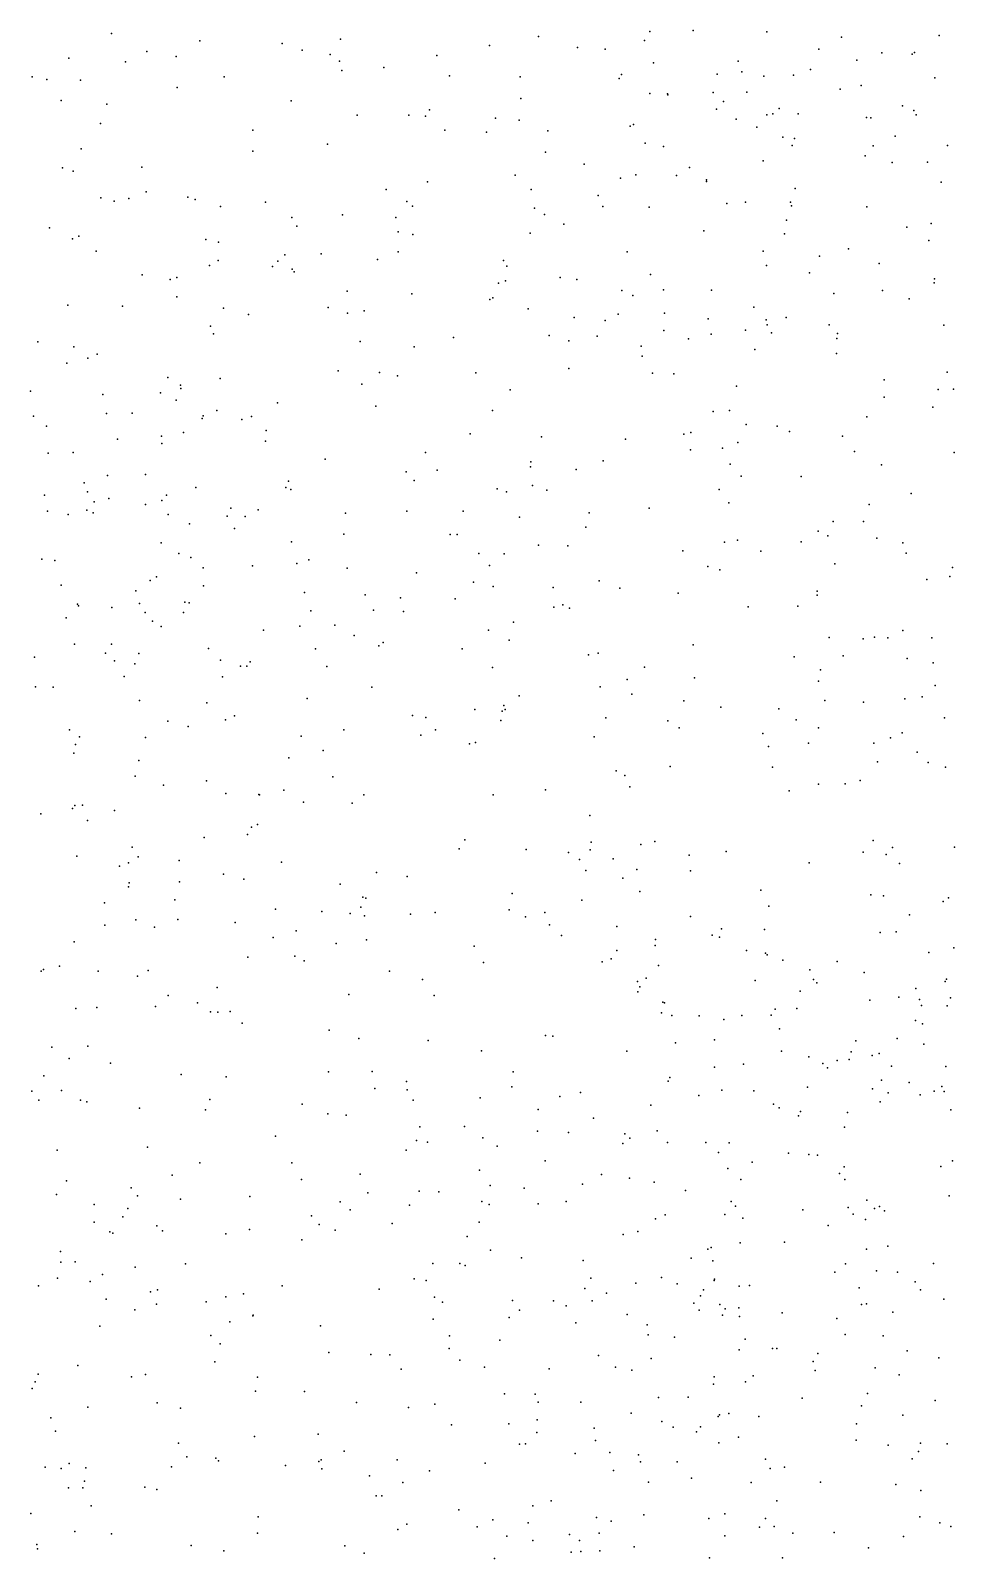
# Model space of a CAD drawing. Header units: metres. Extents: x -23.9 to 23.9, y -28.5 to 28.5.
# Drawn here: x -13.161 to -10.324, y -9.374 to -4.683 of the extents above; entities that cross this region are included whole.
import ezdxf

# ---------------------------------------------------------------- set-up
doc = ezdxf.new("R2010")
doc.units = ezdxf.units.M

msp = doc.modelspace()

# ---------------------------------------------------------------- linework, layer by layer
for p in [(-11.2594, -4.6861, 15.7032), (-11.1258, -4.6834, 0.2465), (-10.9004, -4.6878, 2.2019), (-12.912, -4.6929, -5.3773), (-12.6412, -4.7147, 16.4901), (-12.3883, -4.7235, -4.0608), (-12.2092, -4.7101, 7.7316), (-11.7518, -4.7294, 7.0273), (-11.6014, -4.7015, -3.574), (-11.4819, -4.735, -5.8571), (-11.2759, -4.7142, -11.5159), (-10.6712, -4.7039, -13.3187), (-10.3711, -4.6983, 9.1596), (-13.0433, -4.7682, -1.4835), (-12.8698, -4.7792, 2.0944), (-12.804, -4.7475, 7.0764), (-12.7141, -4.7634, -4.3802), (-12.3268, -4.7431, 13.4524), (-12.2405, -4.7565, -3.7227), (-12.2123, -4.7775, 6.5616), (-11.9129, -4.7595, 7.9731), (-11.3967, -4.7408, 7.1607), (-11.2476, -4.783, 6.5244), (-10.9878, -4.7769, -3.2955), (-10.7402, -4.7403, 7.6839), (-10.624, -4.7738, -3.308), (-10.5467, -4.7519, -3.8426), (-10.4537, -4.7559, 10.1651), (-10.4468, -4.751, 6.9461), (-13.1562, -4.8254, -1.1145), (-12.5665, -4.8255, 11.8012), (-12.2051, -4.8059, 11.6315), (-12.0765, -4.7964, 7.291), (-11.8741, -4.8228, 12.5435), (-11.658, -4.8257, 4.531), (-11.3532, -4.8302, 7.649), (-11.3467, -4.8179, 12.6512), (-11.0524, -4.8172, -13.244), (-10.9771, -4.81, 1.3249), (-10.909, -4.8238, 15.5821), (-10.8181, -4.8199, -10.8537), (-10.7663, -4.8025, -1.5126), (-10.3839, -4.8289, 5.5683), (-13.1115, -4.8336, 3.9409), (-13.0073, -4.8353, 10.4143), (-12.7111, -4.8586, 5.9493), (-11.2588, -4.8764, -4.7906), (-11.2052, -4.8774, 10.3093), (-11.0649, -4.8735, -12.6888), (-10.9619, -4.8725, 6.3273), (-10.6753, -4.8634, -0.4968), (-10.6107, -4.852, -1.8796), (-13.067, -4.8979, 0.7858), (-12.9265, -4.9089, -1.9904), (-12.3602, -4.8993, 15.6082), (-11.6553, -4.8925, -4.6992), (-11.2037, -4.8811, -11.8845), (-11.0551, -4.9251, -1.6521), (-11.0333, -4.9013, -12.2476), (-10.8617, -4.9229, 0.082), (-10.4835, -4.9142, 3.3454), (-12.9462, -4.9684, -5.131), (-12.1579, -4.9433, 10.5461), (-11.9997, -4.9428, -4.021), (-11.9481, -4.9467, 11.0329), (-11.9358, -4.9269, 15.533), (-11.7329, -4.9519, -5.6493), (-11.6604, -4.959, -4.3244), (-11.309, -4.9714, -11.2447), (-10.9943, -4.9556, 1.6555), (-10.8997, -4.9418, -3.6535), (-10.8817, -4.9387, 6.7233), (-10.8039, -4.9391, -0.872), (-10.5943, -4.9502, 5.8941), (-10.5804, -4.9514, -9.7627), (-10.4482, -4.9289, 9.4278), (-10.4415, -4.9422, -13.5401), (-12.478, -4.9895, 6.2473), (-11.8885, -4.9889, 16.8794), (-11.7609, -4.9955, 3.8843), (-11.5729, -4.9913, 13.6913), (-11.3197, -4.9773, 3.9445), (-10.9305, -4.9803, 3.2014), (-10.8507, -5.011, 2.0228), (-10.8151, -5.015, -4.6236), (-10.5061, -5.0072, 16.6548), (-13.006, -5.0465, 6.3011), (-12.4786, -5.0535, 10.3627), (-12.2492, -5.0318, 13.1913), (-11.5796, -5.0567, -4.9969), (-11.2736, -5.0292, -5.3679), (-11.2172, -5.0392, 15.917), (-10.8219, -5.0363, -2.1021), (-10.5731, -5.037, 15.7646), (-10.345, -5.0366, -9.5024), (-13.0633, -5.1046, 16.0434), (-12.8194, -5.1031, -4.6483), (-11.4609, -5.0934, -3.9136), (-11.1376, -5.1042, 2.9179), (-10.9114, -5.0829, -9.8702), (-10.5981, -5.068, 5.3336), (-10.5147, -5.088, -10.242), (-10.4069, -5.0872, 0.4896), (-13.03, -5.1155, 10.125), (-11.9418, -5.148, 19.1593), (-11.6729, -5.1274, 19.4476), (-11.3493, -5.1364, 13.0843), (-11.3021, -5.1262, -4.537), (-11.1779, -5.1283, 2.5764), (-11.0855, -5.1422, 4.6925), (-11.0852, -5.147, -10.9553), (-10.3643, -5.149, -13.836), (-12.945, -5.1975, -1.6515), (-12.8593, -5.1986, -2.7031), (-12.8055, -5.1781, 2.2617), (-12.6777, -5.1948, -1.9365), (-12.6551, -5.2025, -2.4305), (-12.0688, -5.1716, -4.4935), (-11.6237, -5.1711, 16.6874), (-11.4179, -5.1902, 16.2853), (-10.8128, -5.1685, -9.4086), (-12.9045, -5.2077, 16.4317), (-12.5782, -5.2233, 13.3266), (-12.4398, -5.2107, 16.6453), (-12.2032, -5.2495, 4.4871), (-12.006, -5.2084, 19.7616), (-11.9884, -5.2226, -5.2704), (-11.613, -5.2284, 13.4452), (-11.5828, -5.248, 3.6893), (-11.4036, -5.2231, 10.3016), (-11.2615, -5.2259, -1.8043), (-11.0229, -5.2148, 1.3391), (-10.9651, -5.2106, -3.9829), (-10.8273, -5.2101, 16.4601), (-10.8238, -5.2214, 5.5653), (-10.5932, -5.2246, 3.8369), (-13.1028, -5.2894, 19.6042), (-12.3591, -5.257, 13.721), (-12.343, -5.284, 19.4752), (-12.0392, -5.257, 4.7936), (-11.5236, -5.2779, -11.9138), (-11.0939, -5.2988, 1.6625), (-10.8396, -5.2655, -10.2948), (-10.4701, -5.2872, 1.0017), (-10.3953, -5.2758, 11.8813), (-13.0326, -5.3233, 4.1825), (-13.0123, -5.3143, 1.3495), (-12.6227, -5.3252, -5.114), (-12.5835, -5.3326, -4.7616), (-12.0322, -5.3017, 3.8561), (-11.9872, -5.3092, -4.8678), (-11.6265, -5.3053, 19.8373), (-10.8462, -5.3078, 9.2817), (-10.4024, -5.3285, 10.5291), (-12.9593, -5.3605, 7.4524), (-12.5851, -5.3893, 4.5556), (-12.4012, -5.3914, 12.8044), (-12.3803, -5.3725, 11.5705), (-12.2685, -5.3686, 10.567), (-12.0952, -5.3863, 16.6658), (-12.032, -5.3627, 11.025), (-11.7089, -5.3896, 18.871), (-11.3288, -5.363, 19.3948), (-10.9115, -5.3603, 10.6517), (-10.7381, -5.376, -13.7816), (-10.6497, -5.3536, -2.2794), (-12.8178, -5.4332, 15.4817), (-12.6119, -5.4043, 5.1124), (-12.4185, -5.4079, 15.8229), (-12.3576, -5.4158, 19.0859), (-12.3514, -5.4237, 2.649), (-11.698, -5.4072, -10.0231), (-11.535, -5.4415, 5.0262), (-11.2574, -5.432, -13.3378), (-10.9008, -5.4052, 3.378), (-10.7688, -5.4276, 2.1357), (-10.5547, -5.399, 19.1054), (-12.7325, -5.4473, 13.0952), (-12.7122, -5.4417, 2.55), (-12.1888, -5.4837, 2.3456), (-11.7242, -5.4587, 16.415), (-11.7025, -5.4519, 16.0286), (-11.4834, -5.448, 10.0361), (-11.3448, -5.482, -1.536), (-11.2172, -5.4794, -1.197), (-11.07, -5.4803, -10.8193), (-10.5452, -5.481, -14.2718), (-10.3862, -5.4583, -10.4764), (-10.3851, -5.4458, 6.3717), (-13.0461, -5.5267, 13.9638), (-12.8788, -5.53, 18.9954), (-12.7123, -5.501, 10.4312), (-12.2466, -5.5335, 4.226), (-11.9897, -5.492, 12.7232), (-11.7505, -5.5096, -11.2649), (-11.7412, -5.504, -11.7457), (-11.3112, -5.4964, 3.3986), (-10.9399, -5.5329, -2.2249), (-10.694, -5.4906, 0.8216), (-10.4626, -5.5072, -0.9371), (-12.5686, -5.5355, -2.3347), (-12.4922, -5.5549, 2.0735), (-12.188, -5.5516, 16.118), (-12.1368, -5.5435, -10.1649), (-11.6332, -5.5383, 13.6577), (-11.4919, -5.5642, -14.3226), (-11.3962, -5.5741, -12.1192), (-11.3565, -5.5544, -10.3481), (-11.214, -5.5512, 4.9216), (-11.0799, -5.568, -14.4376), (-10.9025, -5.5719, 2.7846), (-10.841, -5.5643, 5.9393), (-12.6082, -5.5913, 19.4777), (-12.5991, -5.6142, 2.9991), (-11.8626, -5.6257, 13.9163), (-11.5684, -5.6197, -13.9227), (-11.4206, -5.6221, -10.8711), (-11.2167, -5.6044, -12.7222), (-11.0706, -5.6157, 1.9691), (-10.9655, -5.6033, -12.4625), (-10.8991, -5.5869, -0.9639), (-10.8857, -5.611, 18.7867), (-10.709, -5.5872, 19.5273), (-10.6853, -5.6285, -10.9507), (-10.6829, -5.6136, 9.354), (-10.3561, -5.5875, 3.0327), (-13.1391, -5.6394, 5.4694), (-13.0284, -5.6548, 13.612), (-12.1487, -5.6384, 4.679), (-11.9833, -5.6549, -9.6547), (-11.5082, -5.6356, 13.2408), (-11.2861, -5.6525, 9.5952), (-11.1409, -5.6296, -13.6886), (-10.9366, -5.6625, 4.541), (-10.6865, -5.6748, 10.624), (-13.0496, -5.705, 20.0272), (-12.9846, -5.6896, 10.0717), (-12.9567, -5.6772, -2.803), (-11.5078, -5.7208, -14.6803), (-11.2825, -5.6834, 10.3209), (-12.7399, -5.7482, 10.758), (-12.5789, -5.7512, 13.8771), (-12.2167, -5.7279, -10.4388), (-12.1438, -5.7696, -13.0231), (-12.0897, -5.7329, 3.9696), (-12.0343, -5.7431, -14.1226), (-11.7935, -5.7341, -10.7065), (-11.2513, -5.7355, -1.8282), (-11.1861, -5.7376, 19.0977), (-10.54, -5.7559, -14.6205), (-10.3458, -5.7322, 9.6539), (-13.161, -5.7904, -1.5952), (-12.939, -5.8008, 11.6887), (-12.7624, -5.796, -1.8278), (-12.7008, -5.7719, 12.8656), (-12.6991, -5.7823, 4.2281), (-11.688, -5.7869, -9.501), (-10.9934, -5.7749, 0.8417), (-10.5401, -5.8089, 0.766), (-10.3737, -5.7851, 8.2117), (-10.3272, -5.7841, 19.7012), (-12.9277, -5.8588, 2.9859), (-12.8493, -5.8582, 9.5257), (-12.7137, -5.8184, 16.7094), (-12.5887, -5.85, -13.2416), (-12.4031, -5.8266, 19.8479), (-12.1004, -5.8365, -13.7112), (-11.7427, -5.8502, -11.6682), (-11.0648, -5.8533, -9.4888), (-11.0145, -5.8495, -13.3345), (-10.3898, -5.8399, 8.5564), (-13.1522, -5.8673, 4.1122), (-13.1122, -5.8978, 14.0133), (-12.6336, -5.8748, -13.7055), (-12.6307, -5.8667, 7.4329), (-12.5124, -5.8773, -9.9386), (-12.4822, -5.8685, 5.1098), (-10.9639, -5.893, 10.7078), (-10.8683, -5.8976, 19.6536), (-10.5931, -5.8695, -12.4973), (-12.8935, -5.9377, 10.4429), (-12.7585, -5.9289, -2.4069), (-12.7576, -5.9517, 13.6554), (-12.6917, -5.917, -14.1693), (-12.4396, -5.944, 6.7551), (-12.4372, -5.9118, 12.6937), (-11.8108, -5.9215, 2.4993), (-11.5915, -5.9304, -12.5925), (-11.3339, -5.9377, 1.4527), (-11.155, -5.9224, 10.006), (-11.133, -5.9175, -1.3607), (-10.9895, -5.9483, 4.1174), (-10.8307, -5.9149, -10.3568), (-10.6672, -5.9283, -12.1016), (-13.1071, -5.9813, 9.285), (-13.0297, -5.9793, 12.9042), (-12.2565, -5.9994, 18.8826), (-11.9481, -5.9791, 4.6232), (-11.4028, -6.0046, -13.5953), (-11.1342, -5.9706, 4.5491), (-11.036, -5.9651, -13.0026), (-10.631, -5.9757, 5.9871), (-10.3246, -5.979, 11.0987), (-12.9242, -6.0492, 9.977), (-12.8081, -6.0461, 11.3907), (-12.0076, -6.0382, -12.7563), (-11.9125, -6.033, 20.05), (-11.6254, -6.023, -10.8009), (-11.6251, -6.0073, 13.6602), (-11.4858, -6.0314, -14.8824), (-11.0129, -6.0146, 10.3038), (-10.9786, -6.0514, -14.7526), (-10.5476, -6.0165, 4.7895), (-12.9966, -6.0723, -10.1633), (-12.6531, -6.0859, 6.4816), (-12.3768, -6.0865, 16.3232), (-12.3692, -6.067, 13.9202), (-12.3622, -6.092, 1.8297), (-11.9829, -6.0645, -10.761), (-11.7279, -6.0905, -12.3102), (-11.6192, -6.0804, 3.2183), (-11.5753, -6.0942, 4.6617), (-11.0462, -6.0926, 0.9667), (-10.7942, -6.053, -9.353), (-13.1186, -6.1104, -13.3576), (-12.9857, -6.1001, 18.7895), (-12.9659, -6.1305, 16.6564), (-12.9211, -6.12, 5.7476), (-12.8077, -6.1382, 4.2776), (-12.7575, -6.1261, -14.5199), (-12.7431, -6.1097, 1.8732), (-11.6999, -6.0993, 12.9352), (-11.0168, -6.1337, -2.1359), (-10.586, -6.1382, -10.8184), (-10.457, -6.1046, 2.9514), (-13.1093, -6.1594, 13.3592), (-13.045, -6.1693, -9.4194), (-12.9878, -6.1558, 15.4848), (-12.969, -6.1638, -2.2437), (-12.7381, -6.1688, 13.2264), (-12.5568, -6.1744, 10.0424), (-12.546, -6.1496, -12.7951), (-12.502, -6.1751, -14.2814), (-12.4624, -6.1545, 9.0481), (-12.1941, -6.1656, -12.018), (-12.0054, -6.159, -14.7585), (-11.8322, -6.1588, 14.0431), (-11.6598, -6.1778, 18.8896), (-11.4455, -6.1646, 9.1215), (-11.2616, -6.1495, 2.8056), (-10.6968, -6.1904, 19.7577), (-10.6032, -6.191, -2.0526), (-12.6734, -6.1975, -3.2036), (-12.5344, -6.2124, -2.5461), (-12.1987, -6.2299, 9.3368), (-11.8723, -6.2308, 14.3957), (-11.8508, -6.2304, -9.4579), (-11.456, -6.2082, 2.3749), (-10.7421, -6.2209, 9.9565), (-10.7125, -6.2345, 6.4143), (-12.7598, -6.2562, 7.3035), (-12.3595, -6.2529, 3.1725), (-11.6017, -6.2637, 3.6117), (-11.5111, -6.2657, -9.4913), (-11.1582, -6.2805, 19.0107), (-11.0303, -6.2546, 11.0021), (-10.9903, -6.2483, 9.0652), (-10.9184, -6.2815, 2.3809), (-10.7946, -6.253, -9.9004), (-10.5626, -6.2421, -14.709), (-10.4827, -6.2564, 6.8349), (-13.126, -6.3061, 8.6564), (-13.086, -6.3105, 10.462), (-12.706, -6.289, 5.0824), (-12.6693, -6.301, 6.7543), (-12.6311, -6.3326, -12.1554), (-12.4796, -6.3269, -11.7669), (-12.3428, -6.3198, -10.425), (-12.3068, -6.3087, -12.505), (-11.7847, -6.2887, 2.2237), (-11.7512, -6.3263, -11.3476), (-11.7067, -6.2902, -12.0159), (-11.0814, -6.3294, 4.0798), (-10.691, -6.3209, 9.4849), (-10.472, -6.2883, 5.1642), (-10.3301, -6.3318, 11.2442), (-12.7938, -6.3722, -10.4702), (-12.774, -6.3607, 10.9118), (-12.1883, -6.3337, 19.1324), (-11.9763, -6.3485, 2.8955), (-11.8009, -6.377, 9.2176), (-11.4151, -6.3733, -1.3441), (-11.0447, -6.3394, 1.5527), (-10.4085, -6.3693, -1.5058), (-10.3384, -6.3592, 8.2072), (-13.0671, -6.3862, -13.1635), (-12.8373, -6.4038, 15.7722), (-12.6301, -6.3882, 5.6271), (-12.3198, -6.4083, -2.7251), (-12.1333, -6.4156, 13.0461), (-12.0246, -6.4255, 19.6198), (-11.7399, -6.3908, 9.9112), (-11.5559, -6.393, 19.3324), (-11.3513, -6.3956, 14.0921), (-11.1727, -6.4107, 10.4049), (-10.7455, -6.417, -2.3414), (-10.7454, -6.4047, -1.1649), (-13.0167, -6.4448, 11.4873), (-13.014, -6.45, 2.2707), (-12.9115, -6.4551, 10.1859), (-12.8262, -6.4426, 16.2353), (-12.8089, -6.4703, 19.3782), (-12.6912, -6.4701, 13.0112), (-12.687, -6.4389, 8.8192), (-12.6738, -6.4404, 3.0701), (-12.2999, -6.4653, 9.9947), (-12.1075, -6.463, -11.3156), (-12.0161, -6.4669, -10.6187), (-11.8576, -6.4286, 13.3479), (-11.5543, -6.4537, 8.9389), (-11.5266, -6.4464, -10.6757), (-11.5056, -6.457, -2.0915), (-10.9569, -6.4525, -11.0165), (-10.8053, -6.4507, 18.6005), (-13.0513, -6.4866, 19.7719), (-12.7866, -6.4967, -9.1455), (-12.76, -6.5128, 6.0147), (-12.3345, -6.5124, 14.4672), (-12.2264, -6.5087, 11.0516), (-11.6778, -6.5001, 2.6302), (-13.0264, -6.5675, 10.7067), (-12.9124, -6.5674, -14.5006), (-12.4459, -6.5243, -15.1203), (-12.1672, -6.5404, -14.8812), (-12.0783, -6.5626, 2.2118), (-11.755, -6.524, -10.9973), (-11.6916, -6.5554, -9.6145), (-10.7085, -6.547, 6.1684), (-10.6045, -6.5514, 1.3787), (-10.5694, -6.5457, 2.2912), (-10.5288, -6.5482, 4.5447), (-10.4822, -6.5255, 3.0317), (-10.3937, -6.5481, -14.7327), (-13.1492, -6.6076, 19.2801), (-12.9311, -6.5946, 13.3885), (-12.8283, -6.5965, -3.4882), (-12.6141, -6.5802, 5.3038), (-12.2864, -6.5819, 2.9521), (-12.0916, -6.5727, 11.5469), (-11.836, -6.5812, 1.9321), (-11.4475, -6.6003, -14.811), (-11.4181, -6.5949, 3.3151), (-11.1261, -6.5693, 10.8183), (-10.8162, -6.6064, 8.9995), (-10.6653, -6.6036, 19.536), (-10.469, -6.611, -10.9149), (-12.9033, -6.6181, 12.6032), (-12.8407, -6.6281, -15.0987), (-12.5778, -6.616, 13.384), (-12.5159, -6.6346, -11.5444), (-12.4971, -6.6351, -10.489), (-12.4866, -6.6217, 13.8689), (-12.2507, -6.6364, 9.0928), (-11.7429, -6.6393, 14.7242), (-11.2754, -6.6376, -1.1385), (-10.7351, -6.646, 11.1758), (-10.3896, -6.6243, -2.2305), (-13.1457, -6.6981, -9.3768), (-13.0915, -6.6995, 11.1611), (-12.8736, -6.6668, -13.0964), (-12.5714, -6.6681, 2.154), (-12.1135, -6.6998, -10.2988), (-11.4118, -6.6984, -10.2315), (-11.3288, -6.6757, 14.4609), (-11.1224, -6.6708, 4.7164), (-10.7412, -6.6805, 4.8339), (-10.3828, -6.6943, 4.982), (-12.8265, -6.7404, -12.3057), (-12.6195, -6.7478, 2.6769), (-12.3113, -6.7343, -3.1008), (-11.6608, -6.7262, 1.6602), (-11.3142, -6.721, 13.7044), (-11.155, -6.7411, 11.4258), (-10.7224, -6.7405, 19.1416), (-10.6036, -6.7455, 9.9986), (-10.4761, -6.7349, 18.8212), (-10.423, -6.7294, 8.2519), (-12.5628, -6.7998, 10.1123), (-12.5348, -6.7873, -2.2702), (-11.9886, -6.7862, 9.3625), (-11.9476, -6.7927, -10.8787), (-11.797, -6.7681, -10.1977), (-11.7123, -6.7726, 10.0327), (-11.7079, -6.7561, 11.7265), (-11.7035, -6.7678, 10.7178), (-11.3946, -6.7939, 8.8439), (-11.0412, -6.761, 10.2143), (-10.8636, -6.7656, 11.6614), (-10.8099, -6.7996, -11.2214), (-10.3549, -6.7935, -2.6433), (-13.0411, -6.8307, 8.1028), (-12.7393, -6.8041, 8.5895), (-12.677, -6.8201, 11.8182), (-12.1989, -6.8304, 13.1791), (-11.9621, -6.8472, 8.8309), (-11.9174, -6.8301, -15.0615), (-11.7165, -6.8021, -1.3861), (-11.2038, -6.8031, 1.5236), (-11.1689, -6.8242, 3.2155), (-10.9126, -6.8419, 12.1632), (-10.7417, -6.8241, -15.1361), (-10.4841, -6.8399, -1.2684), (-13.0234, -6.8752, -3.4767), (-13.0107, -6.8518, 7.1787), (-12.8084, -6.8538, 13.6398), (-12.33, -6.8494, -11.1934), (-12.2629, -6.8935, 9.7942), (-11.813, -6.8731, -1.945), (-11.7951, -6.869, 2.6495), (-11.4303, -6.8522, 4.3046), (-10.8947, -6.8817, 10.8688), (-10.7719, -6.8711, 1.421), (-10.5719, -6.8717, 18.306), (-10.5204, -6.8553, 6.5193), (-13.0281, -6.9019, -10.9239), (-12.8283, -6.9242, 11.3877), (-12.3682, -6.9167, 14.5565), (-10.5602, -6.9284, 2.3988), (-10.4384, -6.8987, 2.9775), (-10.405, -6.9302, 6.0848), (-12.8397, -6.9728, 5.0716), (-12.6208, -6.9866, 5.4901), (-12.2324, -6.9747, 8.5707), (-11.3623, -6.9564, -14.7787), (-11.3358, -6.9706, -2.2573), (-11.1972, -6.943, 14.0041), (-10.8827, -6.9453, 11.3558), (-10.6132, -6.9856, 9.1937), (-10.3513, -6.945, 9.5738), (-12.7528, -7.0007, -9.3121), (-12.5612, -7.0256, -3.2901), (-12.4599, -7.0293, -13.3247), (-12.4578, -7.0296, -11.4719), (-12.383, -7.0153, -9.3807), (-12.1376, -7.0296, 12.0566), (-11.7401, -7.03, 12.2138), (-11.58, -7.0148, 13.475), (-11.3209, -7.0054, 3.7024), (-10.8312, -7.0173, 2.7178), (-10.7413, -6.9969, 10.3519), (-10.6595, -6.996, 11.9272), (-13.0317, -7.0717, 11.7969), (-13.0246, -7.0632, 12.3772), (-13.0019, -7.0615, 6.0853), (-12.9032, -7.0782, -13.358), (-12.3233, -7.0525, -10.168), (-12.1735, -7.0554, -9.7619), (-13.1299, -7.0881, -11.2309), (-12.9859, -7.109, -11.7288), (-12.4829, -7.1292, -12.7076), (-12.4645, -7.1212, -2.5518), (-11.4437, -7.0932, 12.4277), (-12.6281, -7.1609, 8.1987), (-12.4943, -7.1518, 14.0306), (-11.8272, -7.1677, 2.4466), (-11.4392, -7.1749, -1.0365), (-11.2441, -7.1731, -15.3599), (-10.574, -7.1701, 4.9868), (-13.0193, -7.2182, -12.1434), (-12.8485, -7.1906, 7.803), (-12.8303, -7.2207, 5.728), (-11.8443, -7.1955, 8.517), (-11.6386, -7.1975, -2.2291), (-11.5091, -7.2071, 1.6747), (-11.4426, -7.1988, 9.0313), (-11.2874, -7.1825, 3.2989), (-11.1383, -7.215, -11.19), (-11.0252, -7.2044, 4.989), (-10.6038, -7.206, 1.1187), (-10.534, -7.2128, 18.5002), (-10.514, -7.1916, -11.4255), (-10.3239, -7.1909, 18.8483), (-12.888, -7.249, -15.3873), (-12.8605, -7.2383, -12.621), (-12.7042, -7.2314, -9.8413), (-12.39, -7.2369, 9.6729), (-12.0985, -7.2681, -0.5596), (-11.4756, -7.2286, 4.4994), (-11.4554, -7.2627, 14.8781), (-11.3714, -7.2268, 10.9729), (-11.299, -7.2593, 14.5014), (-11.1343, -7.2638, 12.4741), (-10.77, -7.2384, -1.3735), (-10.4927, -7.2408, 6.4175), (-12.8607, -7.3122, -13.0363), (-12.8585, -7.2998, -10.6859), (-12.7039, -7.2973, 1.6074), (-12.5684, -7.2732, -0.4792), (-12.5059, -7.2888, 1.9576), (-12.2103, -7.3043, -0.2301), (-12.005, -7.2804, -0.9938), (-11.342, -7.286, 14.0427), (-12.9343, -7.3613, 9.412), (-12.7183, -7.3525, -2.8257), (-12.1411, -7.3438, -11.0681), (-12.1311, -7.3473, 12.9408), (-11.6821, -7.3331, -14.8058), (-11.4683, -7.3535, 9.4305), (-11.2899, -7.3265, 2.7069), (-10.9182, -7.3231, 1.3602), (-10.581, -7.3369, 11.8745), (-10.5416, -7.3403, 8.8908), (-10.3587, -7.3572, 17.9789), (-10.3417, -7.3462, -11.7175), (-12.4086, -7.3809, -1.5997), (-12.267, -7.3879, 10.589), (-12.1794, -7.3942, -9.4058), (-12.1465, -7.3747, 12.2518), (-12.136, -7.4018, 14.4), (-11.9941, -7.3964, -15.2607), (-11.9189, -7.3908, 10.5519), (-11.6915, -7.3833, 2.1335), (-11.6409, -7.4048, 13.7491), (-11.5822, -7.3915, 10.7165), (-11.1343, -7.4039, -7.7495), (-10.8941, -7.3722, 2.97), (-10.4616, -7.3983, -15.453), (-12.9332, -7.4304, -11.0237), (-12.8376, -7.4138, 12.2328), (-12.7806, -7.4359, -0.7416), (-12.7089, -7.4126, 2.3675), (-12.5322, -7.4219, 12.3807), (-12.3458, -7.4477, 1.6528), (-11.5675, -7.4289, -15.1514), (-11.3603, -7.4346, -2.1841), (-11.0391, -7.4413, -1.4375), (-10.9067, -7.4433, -9.214), (-10.5525, -7.4526, 11.1367), (-10.5031, -7.4503, -12.379), (-13.0269, -7.4811, -3.3503), (-12.4157, -7.4679, -13.1151), (-12.2221, -7.4866, 13.2568), (-12.1293, -7.4754, 8.3691), (-11.7983, -7.4946, -11.0172), (-11.5308, -7.4618, 15.209), (-11.2425, -7.4927, 3.4454), (-11.2417, -7.4742, 3.7841), (-11.0679, -7.461, 1.8256), (-11.0455, -7.4671, 14.6604), (-10.3254, -7.4994, -9.2584), (-12.4942, -7.5282, -11.2202), (-12.349, -7.5252, -15.4058), (-12.3208, -7.5392, -1.1211), (-11.7699, -7.5444, -0.3851), (-11.4052, -7.5425, -11.198), (-11.3778, -7.5339, 12.494), (-11.3603, -7.5081, 2.0263), (-10.9622, -7.5075, 8.8551), (-10.9037, -7.5165, -8.73), (-10.8987, -7.5215, -8.0972), (-10.8504, -7.538, 2.1641), (-10.6838, -7.5418, 6.6209), (-10.4021, -7.5138, 7.0014), (-13.1282, -7.5715, -13.1999), (-13.1217, -7.5664, 1.4131), (-13.0722, -7.5561, -2.4785), (-12.9531, -7.5711, 8.9448), (-12.833, -7.5871, -15.3547), (-12.7997, -7.5696, -9.2823), (-12.0589, -7.5716, 15.03), (-11.9569, -7.5972, -14.6878), (-11.271, -7.5928, 9.0716), (-11.2327, -7.5538, 8.4358), (-10.7681, -7.5677, -7.2551), (-10.7569, -7.5969, -3.1828), (-10.6011, -7.5751, 6.1109), (-10.3479, -7.5956, 4.0698), (-12.7384, -7.6462, -1.0172), (-12.5882, -7.6218, -8.901), (-12.1833, -7.6429, -2.0797), (-11.9219, -7.6458, -9.0071), (-11.2971, -7.6034, -15.7279), (-11.296, -7.6348, -7.2705), (-11.2899, -7.6197, 4.5142), (-10.9357, -7.6004, -11.4231), (-10.7978, -7.6324, 8.1158), (-10.7467, -7.6075, -15.7848), (-10.4424, -7.6242, 4.6844), (-10.3528, -7.6029, 11.7692), (-13.0221, -7.6858, 7.6864), (-12.9573, -7.6826, -0.3645), (-12.7776, -7.6798, -3.1569), (-12.6488, -7.6691, -13.3405), (-11.2196, -7.6662, 14.1548), (-11.214, -7.6681, -9.0873), (-10.8744, -7.6885, 1.5246), (-10.8083, -7.6863, -12.3621), (-10.5836, -7.6607, -0.474), (-10.4946, -7.6515, -11.8357), (-10.4311, -7.6581, -6.6963), (-10.4254, -7.6763, -4.2136), (-10.3466, -7.6774, 7.9935), (-10.3362, -7.653, 1.153), (-12.6087, -7.6961, 2.5308), (-12.5858, -7.6976, -9.88), (-12.5482, -7.6955, 1.2971), (-12.5113, -7.7308, 8.5204), (-11.2239, -7.6992, -1.191), (-11.1919, -7.7072, -1.9572), (-11.1076, -7.7087, 2.8687), (-11.0316, -7.7201, 3.6742), (-10.9772, -7.7071, 14.9739), (-10.8866, -7.7069, -2.7966), (-10.4438, -7.7229, 2.4366), (-10.4218, -7.7328, 0.0509), (-12.2439, -7.7524, 14.6864), (-12.1525, -7.7777, 12.3495), (-11.9396, -7.7844, 13.0562), (-11.5795, -7.769, -7.7567), (-11.5568, -7.7706, 8.5797), (-11.0604, -7.7821, -8.5781), (-10.8616, -7.7488, 4.6819), (-10.6272, -7.7855, 7.7625), (-10.4995, -7.7777, 8.3146), (-13.0959, -7.8049, -10.5673), (-12.9847, -7.8016, 13.3916), (-11.7759, -7.8155, 12.5997), (-11.3298, -7.8166, 15.3309), (-11.1806, -7.7917, -11.7971), (-10.8546, -7.8165, 12.0744), (-10.6414, -7.8192, -9.7009), (-10.5761, -7.8303, 3.7203), (-10.5547, -7.8244, -3.7977), (-10.4175, -7.7959, 16.4068), (-13.0422, -7.8399, 0.0273), (-12.9152, -7.8534, -15.7), (-12.2456, -7.8803, -1.754), (-12.1124, -7.8799, 0.1188), (-11.6794, -7.8804, -9.2295), (-11.0608, -7.866, 7.71), (-10.9714, -7.8566, -4.2455), (-10.7715, -7.8344, 15.4632), (-10.7285, -7.855, 6.4324), (-10.7137, -7.8678, -7.077), (-10.6839, -7.8453, 11.4724), (-10.6468, -7.843, -8.2582), (-10.5177, -7.8628, -0.8763), (-10.3499, -7.8644, 7.0836), (-13.1199, -7.893, 0.3533), (-12.6981, -7.8882, 9.2096), (-12.5601, -7.8961, 13.6403), (-12.0066, -7.9103, -9.9531), (-11.6827, -7.9266, 13.5009), (-11.2035, -7.9088, -7.061), (-11.1984, -7.8979, 3.2478), (-10.7755, -7.9276, -0.1414), (-10.5474, -7.9057, -6.4193), (-10.4625, -7.9131, 7.4884), (-10.3625, -7.9259, 5.8746), (-13.1567, -7.9402, -2.323), (-13.1359, -7.9676, 2.4934), (-13.0658, -7.9381, -3.5761), (-13.0076, -7.9672, 9.5297), (-12.9882, -7.9728, -13.3664), (-12.6103, -7.9651, 0.1347), (-12.1038, -7.9321, 2.0146), (-12.0046, -7.9362, -15.2658), (-11.986, -7.9679, 8.6365), (-11.7806, -7.9605, -1.0563), (-11.5356, -7.9557, -7.3293), (-11.4724, -7.9443, -15.5704), (-11.1091, -7.9527, 2.5186), (-11.0382, -7.9368, -3.9133), (-10.9398, -7.9383, 14.4047), (-10.5751, -7.9326, -15.6995), (-10.5521, -7.9723, -4.5393), (-10.5277, -7.9451, 1.9442), (-10.4291, -7.9514, 15.4748), (-10.3866, -7.9396, 15.9512), (-10.3553, -7.9405, 11.6995), (-12.8264, -7.992, 8.178), (-12.6233, -7.9971, -13.6611), (-12.3265, -7.9798, 2.4122), (-12.2482, -8.0095, 1.4891), (-12.1914, -8.013, -11.2782), (-11.6027, -7.9966, 2.1881), (-11.2558, -7.9827, -8.3063), (-10.8796, -7.9798, 10.9854), (-10.8625, -7.9908, 15.8805), (-10.8024, -8.0154, -1.8828), (-10.7963, -8.0026, -0.6438), (-10.6524, -8.0053, 0.8183), (-10.3347, -7.997, -12.5868), (-11.9655, -8.0497, -1.3456), (-11.8287, -8.0479, 13.8169), (-11.6044, -8.0622, 13.0973), (-11.5091, -8.067, -12.4369), (-11.4322, -8.0223, -14.7157), (-11.2369, -8.0621, -9.4298), (-10.6618, -8.0501, 16.362), (-12.8017, -8.1115, 0.5474), (-12.4087, -8.0781, -10.0481), (-11.9756, -8.0908, -8.7717), (-11.9416, -8.0962, -1.7515), (-11.7726, -8.0834, -14.555), (-11.7278, -8.1086, -11.3272), (-11.3424, -8.1003, -12.0256), (-11.3359, -8.0712, 7.66), (-11.3211, -8.0844, 2.8317), (-11.2049, -8.0975, -1.4714), (-11.0874, -8.0974, -15.737), (-11.0154, -8.0983, 12.3124), (-13.0791, -8.1213, -15.8302), (-12.6407, -8.1599, 2.5322), (-12.3582, -8.1598, 8.1007), (-12.0078, -8.1205, 15.1808), (-11.5812, -8.1537, -7.9765), (-11.0484, -8.1286, 1.1207), (-10.9454, -8.1573, 3.5917), (-10.833, -8.1298, -1.3558), (-10.771, -8.1346, -2.8918), (-10.7447, -8.1366, -14.5313), (-10.3302, -8.1535, -7.9495), (-12.7265, -8.1977, 7.8636), (-12.1487, -8.1942, 14.4442), (-11.7823, -8.1825, -9.7584), (-11.4076, -8.196, -4.2721), (-11.3216, -8.2065, -8.9279), (-11.0199, -8.177, 11.5559), (-10.6765, -8.1921, 0.3986), (-10.6626, -8.1722, -12.3588), (-10.3652, -8.1711, -11.2886), (-13.0505, -8.2151, -13.842), (-12.8521, -8.2371, 13.557), (-12.3294, -8.2115, 7.7187), (-12.1251, -8.2521, -15.4886), (-11.9673, -8.2465, 2.6857), (-11.9073, -8.2484, -0.1027), (-11.7501, -8.2293, 8.0278), (-11.6448, -8.2379, 8.7619), (-11.4665, -8.2253, -15.2274), (-11.2455, -8.2191, 13.0488), (-11.1496, -8.2449, 0.7812), (-10.9803, -8.211, -3.594), (-10.6603, -8.211, -2.165), (-13.0811, -8.2575, -0.5616), (-12.9658, -8.2877, -6.1455), (-12.8618, -8.2996, -3.1626), (-12.8323, -8.2607, -0.8556), (-12.701, -8.2713, -9.902), (-12.488, -8.2631, -15.5224), (-12.21, -8.2793, 14.0019), (-11.9969, -8.2896, 8.8991), (-11.7748, -8.2781, 12.5704), (-11.7527, -8.2876, -0.5617), (-11.6026, -8.2859, -7.5692), (-11.5163, -8.2788, -1.6974), (-11.0093, -8.2788, -4.7969), (-10.9963, -8.2926, -0.2016), (-10.6503, -8.2972, 16.6901), (-10.5933, -8.274, -6.3622), (-10.5698, -8.3004, 7.2083), (-10.5538, -8.294, -15.7923), (-10.3399, -8.2611, 3.5823), (-12.9658, -8.3421, -9.3705), (-12.8781, -8.3252, 5.591), (-12.2986, -8.3223, 0.0204), (-12.2744, -8.3487, -1.064), (-12.1799, -8.3043, 1.7742), (-12.0507, -8.3459, 14.93), (-11.7839, -8.3419, 8.4294), (-11.2418, -8.3323, 1.8544), (-11.2125, -8.3191, -15.4665), (-11.0287, -8.318, 14.5526), (-10.9739, -8.3294, 6.7098), (-10.7891, -8.3038, 14.7987), (-10.635, -8.3171, -3.5353), (-10.5972, -8.3339, -9.6898), (-10.5385, -8.3075, -11.7531), (-12.9172, -8.372, -2.7675), (-12.9081, -8.3763, 2.4042), (-12.7734, -8.3533, 8.3985), (-12.7561, -8.3686, -6.6411), (-12.5615, -8.3781, -11.5167), (-12.4885, -8.3647, 5.3159), (-12.3284, -8.3966, -8.7205), (-12.2261, -8.3664, -11.3601), (-11.8201, -8.3859, -15.3094), (-11.341, -8.3794, -2.2427), (-11.296, -8.3704, -7.1646), (-10.712, -8.352, 2.2937), (-13.0687, -8.4323, -13.1712), (-11.7481, -8.428, 1.5654), (-11.0808, -8.4251, -1.0412), (-11.0712, -8.4193, 12.7816), (-10.9824, -8.4053, 0.1472), (-10.8454, -8.403, -8.2786), (-10.5939, -8.4245, -3.0315), (-10.5284, -8.4162, -2.6147), (-13.0682, -8.4651, 5.0469), (-13.024, -8.4642, 1.5641), (-12.8394, -8.4801, 7.5182), (-12.6851, -8.4701, -6.2935), (-11.9254, -8.4689, 14.4941), (-11.8429, -8.4688, 6.0129), (-11.8267, -8.475, -14.3427), (-11.653, -8.4512, -14.9254), (-11.4644, -8.4599, 14.2858), (-11.1324, -8.4527, -9.3753), (-11.0661, -8.4612, 3.4639), (-10.6586, -8.4703, 11.3602), (-10.3886, -8.4693, -4.7268), (-13.1369, -8.5377, -11.2819), (-13.0785, -8.5141, 11.8076), (-12.9782, -8.5237, -8.6731), (-12.94, -8.5023, 0.7524), (-12.3879, -8.5372, 2.3385), (-11.9831, -8.5156, 5.6965), (-11.9464, -8.5207, -9.0129), (-11.4407, -8.5141, 5.7429), (-11.3021, -8.5293, 7.7079), (-11.2231, -8.5124, -0.6613), (-11.1749, -8.5316, -3.6017), (-11.0613, -8.5209, 11.05), (-11.0607, -8.5174, 2.0738), (-10.9533, -8.5366, 13.1282), (-10.6911, -8.4952, 10.8161), (-10.5636, -8.4914, 6.1773), (-10.4991, -8.4957, -7.2207), (-10.4449, -8.5249, -7.6391), (-12.9293, -8.5789, -5.9101), (-12.793, -8.5556, -0.5537), (-12.7711, -8.5502, 5.9423), (-12.561, -8.5709, 0.5118), (-12.5069, -8.562, -9.8133), (-12.0904, -8.5482, -0.6662), (-11.9201, -8.5724, -12.4639), (-11.6808, -8.5828, 12.2246), (-11.5552, -8.5837, 13.6647), (-11.4591, -8.546, -4.4116), (-11.4368, -8.5833, 14.8094), (-11.3923, -8.5597, 0.1039), (-11.1033, -8.5677, -2.6211), (-11.0945, -8.5497, -13.9935), (-10.9849, -8.5388, -12.4755), (-10.6161, -8.5433, -8.0472), (-10.4286, -8.5502, 14.8785), (-10.3561, -8.5783, -2.3247), (-12.8403, -8.6111, 4.8289), (-12.774, -8.5939, 6.9058), (-12.6213, -8.5869, 1.9297), (-12.4788, -8.6292, 7.3185), (-12.4771, -8.6271, -0.2869), (-11.896, -8.5879, -9.4879), (-11.6595, -8.6126, -11.7514), (-11.5163, -8.5984, -0.3542), (-11.3291, -8.6253, 1.1405), (-11.124, -8.5912, -8.1053), (-11.108, -8.6122, -14.8251), (-11.0443, -8.5946, 6.4231), (-11.0364, -8.6273, -8.9423), (-11.0275, -8.6083, 16.0971), (-10.9856, -8.6054, 14.7884), (-10.8528, -8.6204, -14.3293), (-10.6096, -8.5944, -10.4712), (-10.5943, -8.5923, -12.0415), (-10.5136, -8.6179, -10.914), (-12.9482, -8.6613, 12.6925), (-12.5492, -8.6477, 13.8291), (-12.2711, -8.66, -15.4667), (-11.925, -8.64, 6.9871), (-11.6915, -8.6343, -12.1502), (-11.4868, -8.6512, 5.4301), (-11.268, -8.6569, 6.0706), (-10.9836, -8.6318, 7.2337), (-10.6852, -8.638, -3.3239), (-12.6076, -8.6896, -6.6966), (-12.5783, -8.716, 6.6024), (-11.8747, -8.691, 7.6867), (-11.7198, -8.7045, 6.563), (-11.2641, -8.6878, -7.738), (-11.1839, -8.6955, 6.7664), (-10.9668, -8.7009, 7.7454), (-10.6595, -8.6873, 16.4234), (-10.5427, -8.6915, -6.687), (-12.5947, -8.7708, -15.3456), (-12.2447, -8.7425, 5.0584), (-12.116, -8.7485, 6.3257), (-12.0581, -8.7495, -12.0735), (-11.8759, -8.7303, -15.2159), (-11.8425, -8.7655, -14.147), (-11.4171, -8.7515, 15.226), (-11.2548, -8.7605, -12.6789), (-10.9846, -8.7343, 11.849), (-10.8823, -8.7301, 11.468), (-10.8694, -8.7299, -7.8589), (-10.7579, -8.77, 6.1379), (-10.743, -8.7452, -9.137), (-10.4688, -8.7371, -15.8006), (-10.3716, -8.7582, -11.1881), (-13.138, -8.8086, 4.714), (-13.0161, -8.7823, 7.4508), (-12.8515, -8.8174, -11.4029), (-12.8082, -8.8101, 13.1418), (-12.4645, -8.8184, 0.0942), (-12.0226, -8.7929, -8.8043), (-11.7675, -8.7874, 1.5289), (-11.5681, -8.7921, -2.0615), (-11.3652, -8.7869, -3.8747), (-11.3144, -8.7966, 15.8276), (-11.0617, -8.8173, 12.5456), (-10.9421, -8.8143, -15.5987), (-10.7515, -8.7977, 3.327), (-10.5674, -8.7896, 1.6626), (-10.4936, -8.8108, -10.0443), (-13.1562, -8.853, -9.4896), (-13.1469, -8.8327, 7.7989), (-12.4702, -8.8606, 12.5243), (-12.3193, -8.8621, -8.454), (-11.0639, -8.8393, 2.3597), (-10.9653, -8.8318, 2.8752), (-12.9848, -8.9105, -7.1016), (-12.7719, -8.8972, 0.5599), (-12.7006, -8.9127, -9.7383), (-12.1596, -8.8954, 2.6923), (-12.0005, -8.9109, 7.4336), (-11.9196, -8.901, -14.6805), (-11.7061, -8.8691, 2.8704), (-11.6112, -8.8698, -1.6299), (-11.6022, -8.895, -1.0486), (-11.4714, -8.8948, 6.8686), (-11.2327, -8.8805, -4.5921), (-11.1419, -8.8792, 0.543), (-10.7915, -8.8821, -10.3389), (-10.6091, -8.9058, 3.0138), (-10.5907, -8.868, -4.7394), (-10.3833, -8.8894, 15.8476), (-13.0992, -8.9426, -15.1789), (-11.6054, -8.9491, 7.2025), (-11.3163, -8.9289, 1.7133), (-11.2224, -8.9542, -2.8786), (-11.0497, -8.939, -14.1773), (-11.0457, -8.9334, 13.449), (-11.0166, -8.9298, 1.5159), (-10.9241, -8.9391, 4.2718), (-10.4826, -8.9343, 9.6033), (-13.0846, -8.984, 11.1887), (-12.4733, -9.0002, 6.0357), (-12.2775, -8.993, 14.1096), (-11.868, -8.9642, 5.2049), (-11.6926, -8.9609, 4.0944), (-11.6059, -8.9875, 7.9526), (-11.43, -8.975, 12.105), (-11.1881, -8.9719, -13.6354), (-11.1157, -8.9855, -3.603), (-11.104, -8.9705, 5.5969), (-10.9873, -9.0019, 14.9832), (-10.6244, -8.9615, -14.46), (-12.707, -9.0209, -6.8512), (-12.1979, -9.0449, 3.6132), (-11.6596, -9.0233, 7.5598), (-11.6414, -9.0225, -0.1358), (-11.4885, -9.0519, -2.4172), (-11.4266, -9.0119, 2.7339), (-11.3826, -9.0491, 4.4525), (-11.0477, -9.0194, 5.9409), (-10.6261, -9.0114, 9.2745), (-10.5278, -9.027, 11.3675), (-10.4341, -9.0462, -4.4487), (-10.4281, -9.0205, 15.1617), (-10.3459, -9.023, -11.8123), (-13.1159, -9.0938, 0.4615), (-13.0668, -9.0988, 13.2781), (-13.0427, -9.0835, -5.8623), (-12.9912, -9.0959, 13.9407), (-12.7284, -9.0936, 12.2179), (-12.6808, -9.0624, -0.0413), (-12.5922, -9.0668, -6.5045), (-12.584, -9.075, -12.0026), (-12.3782, -9.0892, -9.6871), (-12.2758, -9.0772, 2.2623), (-12.2684, -9.0714, 12.1753), (-12.2668, -9.0998, -12.9538), (-12.0352, -9.0713, 4.5685), (-11.7647, -9.082, -14.2867), (-11.2939, -9.0565, 7.5266), (-11.2876, -9.0774, 3.6269), (-11.1751, -9.0777, 6.2717), (-10.9041, -9.0693, -15.026), (-10.8902, -9.098, 3.4939), (-10.8455, -9.0945, 4.9574), (-10.4533, -9.0684, -15.5632), (-12.9951, -9.137, 11.6085), (-12.1206, -9.1209, 5.0293), (-12.0176, -9.141, -14.9303), (-11.936, -9.106, 3.3959), (-11.3706, -9.1041, 4.0429), (-11.2631, -9.1401, 2.4387), (-11.1312, -9.1282, 15.5383), (-10.9486, -9.1417, 13.0153), (-10.7348, -9.1406, -15.3482), (-10.5039, -9.1471, 15.4778), (-13.044, -9.1577, -0.1916), (-13.0008, -9.1581, -9.6117), (-12.8098, -9.1556, -11.7108), (-12.7731, -9.1629, -15.4615), (-12.1, -9.1825, -9.4363), (-12.0823, -9.1819, -6.0212), (-10.4276, -9.1661, -14.9123), (-13.1597, -9.2364, -4.2618), (-12.975, -9.213, 7.6734), (-11.8458, -9.2251, 12.5254), (-11.6186, -9.2125, 1.7903), (-11.5624, -9.1972, 11.035), (-11.2775, -9.2411, 11.2238), (-11.0289, -9.2377, 8.8323), (-10.8694, -9.1975, 15.3068), (-12.4616, -9.2467, 3.7874), (-12.0336, -9.2856, 2.104), (-12.0059, -9.2688, -9.078), (-11.7893, -9.2779, 11.8552), (-11.7411, -9.2563, -13.6666), (-11.6329, -9.2649, -1.0659), (-11.4232, -9.2485, 11.8497), (-11.3779, -9.2605, 7.1671), (-11.0783, -9.2517, -11.9334), (-10.9223, -9.278, 6.4554), (-10.9045, -9.2516, 13.6409), (-10.877, -9.2762, -10.5599), (-10.4306, -9.2469, 1.5048), (-10.3684, -9.2647, -0.6275), (-10.3347, -9.2766, -1.716), (-13.1421, -9.3319, 5.8784), (-13.0252, -9.2915, 4.8362), (-12.9129, -9.2987, -12.6857), (-12.6679, -9.3346, -12.3567), (-12.464, -9.2964, -8.4657), (-11.6987, -9.3065, 2.4928), (-11.6188, -9.3193, 4.7548), (-11.5063, -9.3011, 14.2979), (-11.4756, -9.3194, 2.1757), (-11.4149, -9.2972, 0.1875), (-11.0288, -9.3047, 6.7848), (-10.8202, -9.297, -4.3468), (-10.6935, -9.2949, -12.3645), (-10.4801, -9.3073, -9.4434), (-13.1395, -9.3445, -6.9153), (-12.5674, -9.3516, -12.6814), (-12.1955, -9.3357, 3.3289), (-12.1367, -9.3582, -15.3117), (-11.7358, -9.3745, 5.1785), (-11.5006, -9.355, -12.5678), (-11.4711, -9.3527, 12.5804), (-11.4124, -9.351, 11.5219), (-11.3074, -9.3388, 5.3526), (-11.0763, -9.3724, 5.8333), (-10.8523, -9.3725, 3.0614), (-10.5878, -9.3418, -9.7853)]:
    msp.add_point(p)

doc.saveas('drawing.dxf')
